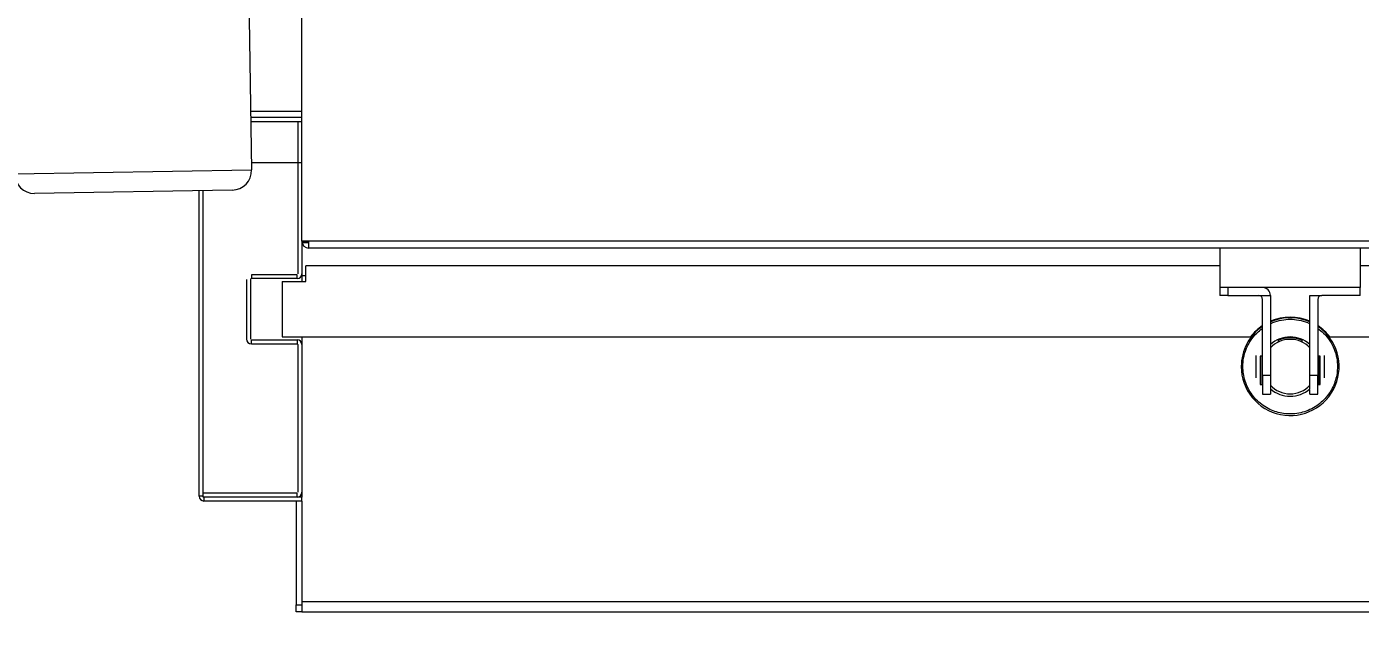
# Model space of a CAD drawing. Extents: x -2187 to 96136, y -11110 to 52208.
# Drawn here: x 46676 to 47351, y 18395 to 18707 of the extents above; entities that cross this region are included whole.
import ezdxf

# ---------------------------------------------------------------- set-up
doc = ezdxf.new("R2010")
doc.units = 0
doc.header["$LTSCALE"] = 1000
doc.header["$MEASUREMENT"] = 0
doc.linetypes.add('ACAD_ISO02W100', pattern=[15, 12, -3])
doc.styles.add('HZHT', font='hztxt_e.shx', dxfattribs={"width": 1.5, "bigfont": 'hztxt.shx'})
doc.dimstyles.new('75', dxfattribs={"dimscale": 100, "dimtxt": 3, "dimasz": 1, "dimexe": 1, "dimexo": 1, "dimgap": 0.2, "dimtad": 1, "dimdec": 0, "dimrnd": 10, "dimzin": 0, "dimdsep": 46, "dimtxsty": 'HZHT', "dimblk1": 'ARCHTICK', "dimblk2": 'ARCHTICK', "dimsah": 1, "dimcen": 1, "dimdle": 0.5, "dimclrd": 1, "dimclre": 1, "dimadec": 0, "dimazin": 0, "dimtfac": 1, "dimtdec": 0, "dimtix": 1, "dimtmove": 2, "dimatfit": 3, "dimfxl": 0, "dimtolj": 1, "dimtzin": 0, "dimarcsym": 0})

# ---------------------------------------------------------------- blocks, each defined once
blk = doc.blocks.new('_ArchTick')
at = {"color": 0, "linetype": 'ByBlock', "const_width": 0.4}
blk.add_lwpolyline([(-0.5, -0.5), (0.5, 0.5)], dxfattribs=at)
blk = doc.blocks.new('*D128')
at = {"color": 1, "linetype": 'ACAD_ISO02W100', "lineweight": -2, "ltscale": 750}
for p, q in [((46340.1, 18544.5), (46340.1, 17223.45)), ((50290.1, 18544.5), (50290.1, 17223.45)), ((46290.1, 17323.45), (47159.52, 17323.45)), ((50340.1, 17323.45), (48409.52, 17323.45))]:
    blk.add_line(p, q, dxfattribs=at)
at = {"layer": 'Defpoints', "color": 0, "linetype": 'ACAD_ISO02W100', "ltscale": 750}
for p in [(46340.1, 18644.5), (50290.1, 18644.5), (50290.1, 17323.45)]:
    blk.add_point(p, dxfattribs=at)
at = {"color": 1, "linetype": 'ACAD_ISO02W100', "lineweight": -2, "ltscale": 750, "xscale": 100, "yscale": 100, "zscale": 100, "rotation": 180}
blk.add_blockref('_ArchTick', (46340.1, 17323.45), dxfattribs=at)
at = {"color": 1, "linetype": 'ACAD_ISO02W100', "lineweight": -2, "ltscale": 750, "xscale": 100, "yscale": 100, "zscale": 100}
blk.add_blockref('_ArchTick', (50290.1, 17323.45), dxfattribs=at)
at = {"color": 0, "linetype": 'ACAD_ISO02W100', "ltscale": 750, "insert": (47784.52, 17473.45), "char_height": 300, "attachment_point": 2, "style": 'HZHT'}
blk.add_mtext('\\A1;3950', dxfattribs=at)

msp = doc.modelspace()

# ---------------------------------------------------------------- linework, layer by layer
at = {"color": 7, "linetype": 'Continuous', "lineweight": 15}
for p, q in [((46787.689, 18751.578), (46789.633, 18634.97)), ((46815.097, 18598.901), (46815.097, 18715.501)), ((46815.097, 18664.501), (46789.141, 18664.501)), ((46815.097, 18661.501), (46789.191, 18661.501)), ((46789.224, 18659.501), (46815.097, 18659.501)), ((46813.097, 18659.501), (46813.097, 18582.401)), ((46789.569, 18638.784), (46815.097, 18638.784)), ((46669.65, 18632.97), (46789.633, 18634.97)), ((46779.801, 18624.805), (46679.815, 18623.138)), ((46763.097, 18469.901), (46763.097, 18624.527)), ((46765.097, 18469.901), (46765.097, 18624.56)), ((46818.497, 18598.901), (46815.097, 18598.901)), ((46815.097, 18598.901), (46815.097, 18582.401)), ((46818.497, 18598.501), (46815.097, 18598.501)), ((47811.697, 18598.901), (46818.497, 18598.901)), ((46818.497, 18598.901), (46818.497, 18595.501)), ((47811.697, 18598.901), (46818.497, 18598.901)), ((47279.597, 18595.501), (46818.497, 18595.501)), ((47350.597, 18595.501), (47279.597, 18595.501)), ((47279.597, 18595.501), (47279.597, 18575.501)), ((47350.597, 18595.501), (47350.597, 18575.501)), ((47811.697, 18595.501), (47350.597, 18595.501)), ((47279.597, 18586.501), (46817.097, 18586.501)), ((46817.097, 18578.501), (46817.097, 18586.501)), ((47813.097, 18586.501), (47350.597, 18586.501)), ((46787.097, 18579.601), (46787.097, 18549.401)), ((46789.097, 18579.601), (46789.097, 18549.401)), ((46789.497, 18582.001), (46789.497, 18580.001)), ((46812.697, 18582.001), (46789.497, 18582.001)), ((46812.697, 18580.001), (46789.497, 18580.001)), ((46805.097, 18578.501), (46817.097, 18578.501)), ((46805.097, 18578.501), (46805.097, 18550.501)), ((46812.697, 18580.001), (46812.697, 18582.001)), ((46815.097, 18582.401), (46815.097, 18581.501)), ((46815.097, 18581.501), (46815.097, 18578.501)), ((46817.097, 18581.501), (46815.097, 18581.501)), ((47350.597, 18575.501), (47279.597, 18575.501)), ((47279.597, 18575.501), (47279.597, 18571.501)), ((47283.597, 18571.501), (47279.597, 18571.501)), ((47283.597, 18575.501), (47283.597, 18571.501)), ((47301.097, 18575.501), (47283.597, 18575.501)), ((47283.597, 18571.501), (47299.097, 18571.501)), ((47299.097, 18571.501), (47305.097, 18571.501)), ((47305.097, 18571.501), (47305.097, 18531.003)), ((47325.097, 18531.003), (47325.097, 18571.501)), ((47325.097, 18571.501), (47331.097, 18571.501)), ((47346.597, 18571.501), (47331.097, 18571.501)), ((47350.597, 18571.501), (47346.597, 18571.501)), ((47350.597, 18571.501), (47350.597, 18575.501)), ((47301.097, 18531.003), (47301.097, 18569.501)), ((47329.097, 18569.501), (47329.097, 18531.003)), ((46805.097, 18550.501), (47295.097, 18550.501)), ((46815.097, 18550.501), (46815.097, 18546.601)), ((47295.497, 18551.02), (47295.817, 18551.02)), ((47297.127, 18552.52), (47296.784, 18552.52)), ((47298.677, 18554.02), (47298.303, 18554.02)), ((47331.891, 18554.02), (47331.516, 18554.02)), ((47333.409, 18552.52), (47333.066, 18552.52)), ((47334.377, 18551.02), (47334.697, 18551.02)), ((47335.097, 18550.501), (47825.097, 18550.501)), ((47335.097, 18550.501), (47825.097, 18550.501)), ((46789.497, 18549.001), (46812.697, 18549.001)), ((46789.497, 18547.001), (46789.497, 18549.001)), ((46789.497, 18547.001), (46812.697, 18547.001)), ((46812.697, 18549.001), (46812.697, 18547.001)), ((46813.097, 18546.601), (46813.097, 18471.901)), ((46815.097, 18546.601), (46815.097, 18471.901)), ((47309.097, 18549.221), (47309.097, 18548.743)), ((47309.097, 18548.743), (47309.097, 18547.813)), ((47321.097, 18548.743), (47321.097, 18549.205)), ((47321.097, 18547.869), (47321.097, 18548.743)), ((47297.797, 18541.201), (47297.797, 18535.501)), ((47299.897, 18540.767), (47299.897, 18526.501)), ((47300.697, 18540.767), (47299.897, 18540.767)), ((47300.697, 18540.767), (47300.697, 18526.501)), ((47329.497, 18540.767), (47329.497, 18526.501)), ((47330.297, 18540.767), (47329.497, 18540.767)), ((47330.297, 18526.501), (47330.297, 18540.767)), ((47332.397, 18529.801), (47332.397, 18541.201)), ((47297.797, 18535.501), (47297.797, 18529.801)), ((47305.097, 18531.003), (47301.097, 18531.003)), ((47301.097, 18531.003), (47301.097, 18521.501)), ((47305.097, 18531.003), (47305.097, 18528.29)), ((47325.097, 18528.29), (47325.097, 18531.003)), ((47329.097, 18531.003), (47325.097, 18531.003)), ((47329.097, 18521.501), (47329.097, 18531.003)), ((47299.897, 18526.501), (47300.697, 18526.501)), ((47305.097, 18528.29), (47305.097, 18526.03)), ((47305.097, 18526.03), (47305.097, 18524.321)), ((47305.097, 18524.091), (47305.097, 18521.501)), ((47325.097, 18526.03), (47325.097, 18528.29)), ((47325.097, 18524.321), (47325.097, 18526.03)), ((47325.097, 18521.501), (47325.097, 18523.981)), ((47329.497, 18526.501), (47330.297, 18526.501)), ((47301.097, 18521.501), (47305.097, 18521.501)), ((47325.097, 18521.501), (47329.097, 18521.501)), ((46765.097, 18469.901), (46763.097, 18469.901)), ((46765.097, 18469.501), (46765.097, 18471.501)), ((46812.697, 18471.501), (46765.097, 18471.501)), ((46812.697, 18469.501), (46765.097, 18469.501)), ((46815.097, 18469.501), (46765.497, 18469.501)), ((46765.497, 18469.501), (46765.497, 18467.501)), ((46812.697, 18469.501), (46812.697, 18471.501)), ((46815.097, 18471.901), (46815.097, 18469.501)), ((46815.097, 18467.501), (46815.097, 18469.501)), ((46815.097, 18467.501), (46765.497, 18467.501)), ((46812.097, 18467.501), (46812.097, 18415.001)), ((46815.097, 18467.501), (46815.097, 18415.001)), ((46812.097, 18415.001), (46815.097, 18415.001)), ((46812.097, 18411.501), (46812.097, 18415.001)), ((46815.097, 18416.601), (46815.097, 18411.501)), ((46815.097, 18416.601), (47815.097, 18416.601)), ((46815.097, 18416.601), (47815.097, 18416.601)), ((46815.097, 18411.501), (46812.097, 18411.501)), ((46815.097, 18411.501), (47815.097, 18411.501)), ((46815.097, 18411.501), (47815.097, 18411.501))]:
    msp.add_line(p, q, dxfattribs=at)
at = {"color": 8, "linetype": 'Continuous', "lineweight": 15}
msp.add_line((46818.497, 18598.101), (46815.097, 18598.101), dxfattribs=at)
at = {"color": 7, "linetype": 'Continuous', "lineweight": 15}
for centre, radius, start, end in [((46679.648, 18633.137), 10, 180.955104, 270.955104), ((46779.634, 18634.804), 10, 270.955104, 0.955104), ((46818.497, 18598.901), 3.4, 180, 270), ((46789.497, 18579.601), 0.4, 90, 180), ((46812.697, 18582.401), 2.4, 270, 0), ((47299.097, 18569.501), 2, 0, 90), ((47301.097, 18571.501), 4, 0, 90), ((47331.097, 18569.501), 2, 90, 180), ((47315.097, 18535.501), 25, 124.055798, 143.130102), ((47315.097, 18535.501), 25, 66.421822, 113.578178), ((47315.097, 18535.501), 24.75, 66.168992, 113.831008), ((47315.097, 18535.501), 25, 36.869898, 55.944202), ((46789.497, 18549.401), 2.4, 180, 270), ((47315.097, 18535.501), 24.75, 124.447897, 180), ((47315.097, 18535.501), 24.75, 180, 55.552103), ((47315.097, 18535.501), 15, 48.189685, 131.810315), ((47315.097, 18535.501), 14.538, 65.624283, 114.375717), ((46812.697, 18546.601), 2.4, 0, 90), ((46812.697, 18546.601), 0.4, 0, 90), ((47315.097, 18535.501), 13.773, 43.443049, 136.556951), ((47315.097, 18535.501), 13.773, 223.443049, 316.556951), ((47315.097, 18535.501), 15, 228.189685, 311.810315), ((46765.497, 18469.901), 2.4, 180, 270), ((46812.697, 18471.901), 2.4, 270, 0)]:
    msp.add_arc(centre, radius, start, end, dxfattribs=at)
at = {"color": 8, "linetype": 'Continuous', "lineweight": 15}
for points, knots in [([(47305.097, 18557.156), (47305.488, 18557.369), (47307.24, 18558.32), (47310.645, 18559.137), (47315.094, 18559.599), (47319.56, 18559.158), (47322.912, 18558.26), (47324.704, 18557.415), (47325.097, 18557.23)], [0, 0, 0, 0, 0.0645365, 0.2890037, 0.5007852, 0.7125668, 0.937034, 1, 1, 1, 1]), ([(47291.147, 18535.501), (47291.224, 18536.962), (47291.383, 18539.971), (47292.489, 18543.658), (47293.792, 18546.539), (47295.446, 18549.346), (47297.755, 18552.313), (47300.085, 18554.062), (47301.097, 18554.821)], [0, 0, 0, 0, 0.1939195, 0.3994547, 0.5066438, 0.6138096, 0.8324328, 1, 1, 1, 1]), ([(47329.097, 18554.821), (47330.108, 18554.062), (47332.437, 18552.312), (47335.255, 18548.711), (47337.479, 18544.439), (47338.808, 18539.97), (47338.969, 18536.962), (47339.047, 18535.501)], [0, 0, 0, 0, 0.1676133, 0.3862966, 0.6004355, 0.8060272, 1, 1, 1, 1])]:
    msp.add_open_spline(points, degree=3, knots=knots, dxfattribs=at)
at = {"color": 7, "linetype": 'Continuous', "lineweight": 15}
for points, knots in [([(47335.097, 18522.325), (47334.381, 18521.337), (47332.921, 18519.321), (47330.128, 18516.732), (47326.906, 18514.539), (47323.312, 18512.889), (47319.498, 18511.849), (47315.617, 18511.453), (47311.824, 18511.678), (47308.192, 18512.471), (47304.724, 18513.806), (47301.432, 18515.706), (47298.409, 18518.172), (47295.796, 18521.138), (47293.703, 18524.493), (47292.218, 18528.097), (47291.311, 18531.795), (47291.201, 18534.282), (47291.147, 18535.501)], [0, 0, 0, 0, 0.05969066, 0.12172594, 0.18542903, 0.25, 0.31457097, 0.37827406, 0.44030934, 0.5, 0.55969066, 0.62172594, 0.68542903, 0.75, 0.81457097, 0.87827406, 0.94030934, 1, 1, 1, 1]), ([(47339.047, 18535.501), (47338.999, 18534.345), (47338.902, 18532.019), (47338.109, 18528.602), (47336.892, 18525.313), (47335.693, 18523.318), (47335.097, 18522.325)], [0, 0, 0, 0, 0.2486697, 0.5, 0.7513303, 1, 1, 1, 1])]:
    msp.add_open_spline(points, degree=3, knots=knots, dxfattribs=at)

# ---------------------------------------------------------------- dimensions: what is measured, and where the dimension line sits
at = {"color": 1, "linetype": 'ACAD_ISO02W100', "ltscale": 750}
dim = msp.add_linear_dim(base=(50290.097, 17323.451), p1=(46340.097, 18644.501), p2=(50290.097, 18644.501), angle=180, dimstyle='75', override={"dimfxl": 3.25}, dxfattribs=at)
dim.commit()
dim.dimension.update_dxf_attribs({"geometry": '*D128', "text_midpoint": (47784.523, 17323.451), "dimtype": 160})

doc.saveas('drawing.dxf')
